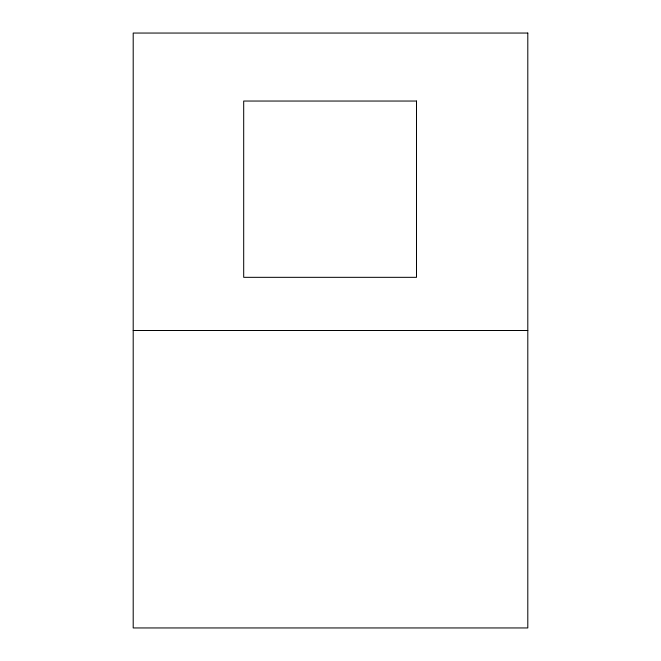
<?xml version="1.0" encoding="UTF-8"?>
<svg xmlns="http://www.w3.org/2000/svg" width="661" height="661" viewBox="0 0 661 661"><rect width="100%" height="100%" fill="white"/><g stroke="black" fill="none" stroke-linecap="round" stroke-linejoin="round"><path stroke-width="0.99" d="M133.2 330.5L527.8 330.5M527.8 33.05L133.2 33.05L133.2 627.95L527.8 627.95L527.8 33.05M416.496 101.042L243.694 101.042L243.694 277.331L416.496 277.331L416.496 101.042"/></g></svg>
